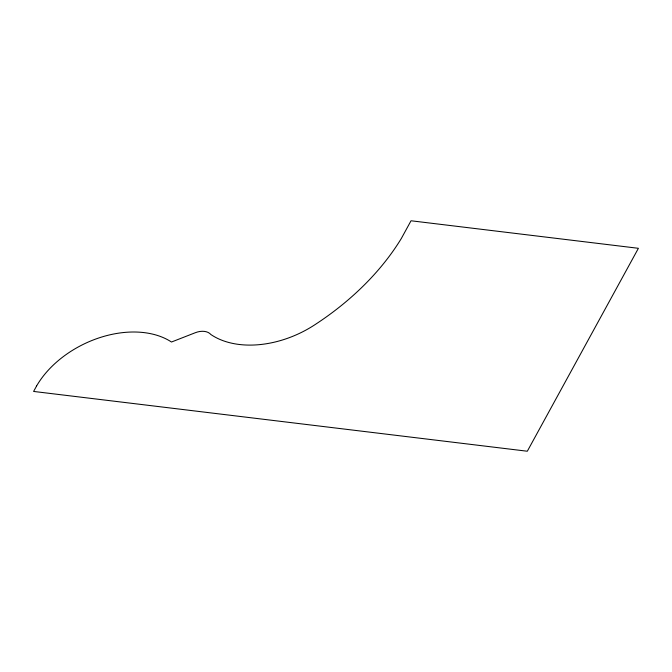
<?xml version="1.0" encoding="UTF-8"?>
<svg xmlns="http://www.w3.org/2000/svg" width="672" height="672" viewBox="0 0 672 672"><rect width="100%" height="100%" fill="white"/><g stroke="black" fill="none" stroke-linecap="round" stroke-linejoin="round"><path stroke-width="1.01" d="M36.557 386.039L33.6 391.44L527.318 451.231L638.4 248.304L411.029 220.769L401.327 238.493A227.934 154.283 -25.9 0 1 315.756 324.156A87.478 59.212 -25.9 0 1 210.882 334.522A15.187 10.282 -25.9 0 0 195.35 332.699L171.486 342.023A85.982 58.204 -25.9 0 0 36.557 386.039"/></g></svg>
